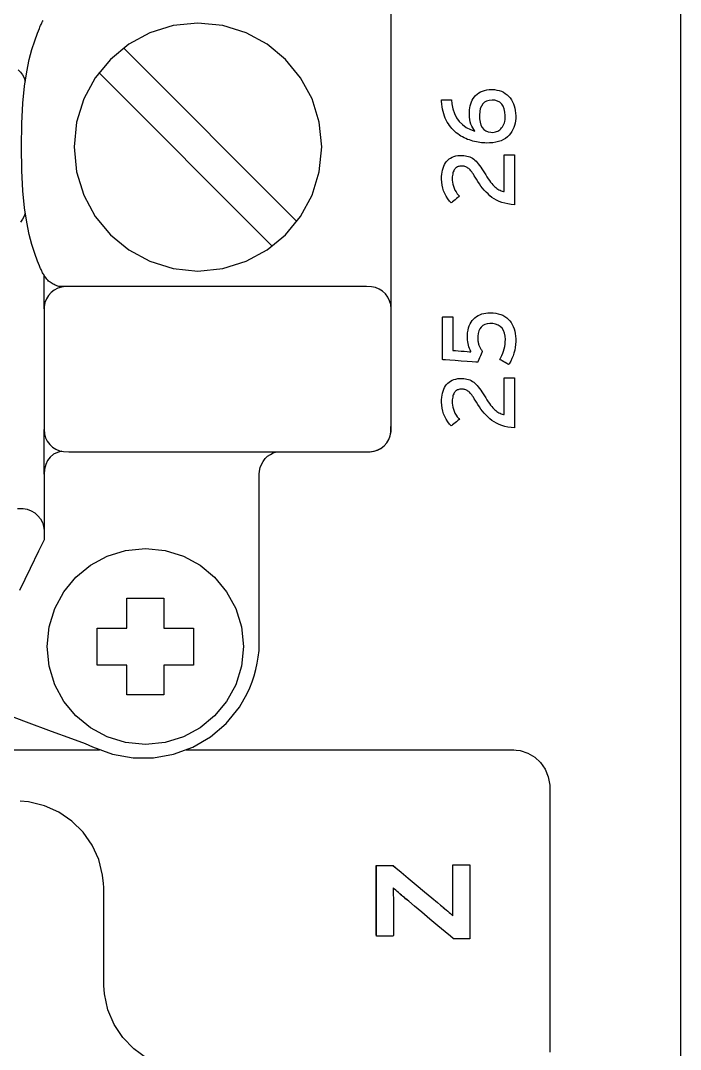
# Model space of a CAD drawing. Extents: x 1 to 47.7, y 0.2 to 33.3.
# Drawn here: x 35.846 to 36.737, y 14.841 to 16.23 of the extents above; entities that cross this region are included whole.
import ezdxf

# ---------------------------------------------------------------- set-up
doc = ezdxf.new("R2010")
doc.units = 0
doc.header["$MEASUREMENT"] = 0
for name, color, linetype in [('1_1__SCREW_TERMINAL_BLOCK_', 7, 'CONTINUOUS'), ('1_2__CONNECTORIZED_RELAY__', 7, 'CONTINUOUS'), ('4_0_____DWG', 7, 'CONTINUOUS')]:
    doc.layers.add(name, color=color, linetype=linetype)

msp = doc.modelspace()

# ---------------------------------------------------------------- linework, layer by layer
at = {"layer": '1_1__SCREW_TERMINAL_BLOCK_'}
msp.add_lwpolyline([(36.0161, 14.8294), (35.9988, 14.8418), (35.9841, 14.8571), (35.9723, 14.8748), (35.9638, 14.8946), (35.959, 14.916), (35.9581, 14.9272), (35.9581, 14.9311), (35.9581, 14.9316), (35.9581, 14.9394), (35.9581, 14.9544), (35.9581, 14.9741), (35.9581, 15.018), (35.9581, 15.0373), (35.9581, 15.0515), (35.9581, 15.0581), (35.9581, 15.0595), (35.9579, 15.0651), (35.9567, 15.0763), (35.9514, 15.0975), (35.9425, 15.117), (35.9303, 15.1344), (35.9152, 15.1494), (35.8977, 15.1614), (35.878, 15.1701), (35.8567, 15.1752), (35.8455, 15.1762)], dxfattribs=at)
at = {"layer": '1_2__CONNECTORIZED_RELAY__'}
msp.add_lwpolyline([(36.4527, 14.9906), (36.4519, 14.9906), (36.4497, 14.9906), (36.4466, 14.9906), (36.4429, 14.9906), (36.439, 14.9906), (36.4355, 14.9906), (36.4326, 14.9906), (36.4307, 14.9906), (36.4301, 14.9907), (36.4265, 14.9938), (36.4193, 14.9998), (36.4096, 15.0079), (36.3987, 15.0171), (36.3877, 15.0263), (36.3778, 15.0347), (36.3702, 15.0411), (36.366, 15.0446), (36.3643, 15.046), (36.3622, 15.0477), (36.3602, 15.0495), (36.3582, 15.0511), (36.3563, 15.0528), (36.3544, 15.0544), (36.3527, 15.056), (36.351, 15.0576), (36.3493, 15.0591), (36.3492, 15.0572), (36.3492, 15.0545), (36.3493, 15.0518), (36.3493, 15.0489), (36.3494, 15.046), (36.3494, 15.043), (36.3494, 15.0398), (36.3495, 15.0366), (36.3495, 15.0337), (36.3495, 15.0319), (36.3495, 15.0278), (36.3495, 15.022), (36.3495, 15.0154), (36.3495, 15.0087), (36.3495, 15.0025), (36.3495, 14.9976), (36.3495, 14.9947), (36.3493, 14.9942), (36.3478, 14.9942), (36.3451, 14.9942), (36.3415, 14.9942), (36.3376, 14.9942), (36.3337, 14.9942), (36.3303, 14.9942), (36.3277, 14.9942), (36.3264, 14.9942), (36.3264, 14.996), (36.3264, 15.0038), (36.3264, 15.0161), (36.3264, 15.0313), (36.3264, 15.0476), (36.3264, 15.0633), (36.3264, 15.0766), (36.3264, 15.0858), (36.3264, 15.0893), (36.3272, 15.0893), (36.3293, 15.0893), (36.3325, 15.0893), (36.3361, 15.0893), (36.34, 15.0893), (36.3435, 15.0893), (36.3464, 15.0893), (36.3482, 15.0893), (36.3489, 15.0891), (36.3525, 15.0861), (36.3597, 15.0802), (36.3694, 15.0721), (36.3803, 15.0631), (36.3913, 15.054), (36.4013, 15.0457), (36.4089, 15.0394), (36.4131, 15.0359), (36.4148, 15.0345), (36.4169, 15.0328), (36.4189, 15.0311), (36.4208, 15.0294), (36.4227, 15.0277), (36.4246, 15.0261), (36.4264, 15.0244), (36.4281, 15.0229), (36.4297, 15.0213), (36.4299, 15.0233), (36.4298, 15.0259), (36.4298, 15.0287), (36.4297, 15.0315), (36.4297, 15.0345), (36.4297, 15.0375), (36.4296, 15.0407), (36.4296, 15.0439), (36.4296, 15.0468), (36.4296, 15.0488), (36.4296, 15.0533), (36.4296, 15.0596), (36.4296, 15.0669), (36.4296, 15.0743), (36.4296, 15.0812), (36.4296, 15.0866), (36.4296, 15.0898), (36.4298, 15.0903), (36.4313, 15.0903), (36.434, 15.0903), (36.4375, 15.0903), (36.4414, 15.0903), (36.4453, 15.0903), (36.4488, 15.0903), (36.4513, 15.0903), (36.4526, 15.0903), (36.4527, 15.0884), (36.4527, 15.0802), (36.4527, 15.0673), (36.4527, 15.0514), (36.4527, 15.0343), (36.4527, 15.0179), (36.4527, 15.0039), (36.4527, 14.9942)], close=True, dxfattribs=at)
at = {"layer": '4_0_____DWG'}
for points in [[(35.8172, 15.2966), (35.8532, 15.2833), (35.887, 15.2709), (35.9148, 15.2607), (35.9329, 15.254), (35.9431, 15.2496), (35.9701, 15.2395), (35.9978, 15.2346), (36.0255, 15.2348), (36.0525, 15.2397), (36.0783, 15.2492), (36.1022, 15.2631), (36.1234, 15.2812), (36.1414, 15.3033), (36.152, 15.3215), (36.1556, 15.3293), (36.1587, 15.3374), (36.1615, 15.3455), (36.1638, 15.3539), (36.1656, 15.3623), (36.1669, 15.3708), (36.1679, 15.3794), (36.1683, 15.3881), (36.1683, 15.3946), (36.1683, 15.4113), (36.1683, 15.4391), (36.1683, 15.4742), (36.1683, 15.5124), (36.1683, 15.5498), (36.1683, 15.5825), (36.1683, 15.6064), (36.1683, 15.6175), (36.1686, 15.6218), (36.1695, 15.6265), (36.1711, 15.6309), (36.1734, 15.6349), (36.1762, 15.6386), (36.1794, 15.6418), (36.1832, 15.6444), (36.1872, 15.6465), (36.1917, 15.6479), (36.1962, 15.6479), (36.2082, 15.6479), (36.2255, 15.6479), (36.2458, 15.6479), (36.2671, 15.6479), (36.2871, 15.6479), (36.3035, 15.6479), (36.3141, 15.6479), (36.3182, 15.648), (36.3235, 15.6487), (36.3285, 15.6503), (36.333, 15.6528), (36.337, 15.656), (36.3404, 15.6599), (36.3431, 15.6643), (36.3451, 15.6693), (36.3461, 15.6746), (36.3463, 15.6899), (36.3463, 15.8125), (36.3463, 16.0398), (36.3463, 16.3369)], [(36.7371, 16.2956), (36.7371, 16.2157), (36.7371, 16.1351), (36.7371, 16.0538), (36.7371, 15.9718), (36.7371, 15.8891), (36.7371, 15.8059), (36.7371, 15.7219), (36.7371, 15.6374), (36.7371, 15.5522), (36.7371, 15.4665), (36.7371, 15.3801), (36.7371, 15.2932), (36.7371, 15.2057), (36.7371, 15.1177), (36.7371, 14.94), (36.7371, 14.7603)], [(35.9068, 15.8708), (35.9053, 15.8708), (35.9037, 15.8708), (35.9021, 15.8709), (35.9005, 15.8709), (35.899, 15.8711), (35.8975, 15.8712), (35.8961, 15.8715), (35.8949, 15.8718), (35.8938, 15.8722), (35.8925, 15.8728), (35.8913, 15.8735), (35.89, 15.8742), (35.8887, 15.875), (35.8874, 15.8759), (35.8862, 15.8767), (35.8849, 15.8775), (35.8837, 15.8783), (35.8825, 15.8796), (35.8815, 15.8809), (35.8805, 15.8821), (35.8795, 15.8834), (35.8787, 15.8846), (35.8779, 15.8859), (35.8771, 15.8871), (35.8764, 15.8883), (35.8757, 15.8896), (35.8751, 15.8907), (35.8745, 15.8918), (35.874, 15.8929), (35.8735, 15.894), (35.873, 15.8951), (35.8725, 15.8963), (35.8719, 15.8976), (35.8713, 15.8991), (35.8688, 15.9054), (35.865, 15.9157), (35.8612, 15.9275), (35.8575, 15.9413), (35.8542, 15.9577), (35.8513, 15.9771), (35.849, 16.0002), (35.8475, 16.0274), (35.847, 16.0593), (35.8475, 16.0911), (35.849, 16.1183), (35.8513, 16.1414), (35.8542, 16.1608), (35.8575, 16.1772), (35.8612, 16.191), (35.865, 16.2028), (35.8688, 16.2131), (35.8713, 16.2194), (35.8719, 16.2209), (35.8725, 16.2222), (35.873, 16.2234), (35.8735, 16.2246), (35.874, 16.2256), (35.8745, 16.2267), (35.8751, 16.2278), (35.8757, 16.2289), (35.8764, 16.2302)], [(36.2192, 15.9589), (35.9849, 16.1932)], [(35.8427, 16.1636), (35.8459, 16.1603), (35.8486, 16.1566), (35.8507, 16.1525), (35.8521, 16.148)], [(36.1857, 15.9255), (35.9515, 16.1598)], [(35.8521, 15.9702), (35.8506, 15.9658), (35.8485, 15.9617), (35.8458, 15.958)], [(35.8776, 15.8408), (35.8776, 15.8863)], [(35.8776, 15.6324), (35.8776, 15.6779)], [(35.9018, 15.6485), (35.8958, 15.6471), (35.8905, 15.6445), (35.886, 15.6408), (35.8824, 15.6361), (35.8798, 15.6306), (35.8781, 15.6245), (35.8776, 15.6178), (35.8776, 15.6136), (35.8776, 15.6027), (35.8776, 15.5877), (35.8776, 15.5715), (35.8776, 15.5565), (35.8776, 15.5456), (35.8776, 15.5414)], [(35.8776, 15.6178), (35.8776, 15.6324)], [(35.8419, 15.5714), (35.8493, 15.5712), (35.855, 15.5702), (35.8604, 15.5682), (35.8652, 15.5653), (35.8694, 15.5616), (35.8728, 15.5573), (35.8754, 15.5524), (35.877, 15.5471), (35.8776, 15.5414), (35.8776, 15.5409), (35.8776, 15.5396), (35.8776, 15.5378), (35.8776, 15.5357), (35.8776, 15.5336), (35.8776, 15.5316), (35.8776, 15.53), (35.8776, 15.5291), (35.8767, 15.5272), (35.8702, 15.5137), (35.8588, 15.4902), (35.8444, 15.4604)], [(35.9894, 15.36), (35.9491, 15.36), (35.9491, 15.4099), (35.9894, 15.4099), (35.9894, 15.4501), (36.0393, 15.4501), (36.0393, 15.4099), (36.0793, 15.4099), (36.0793, 15.36), (36.0393, 15.36), (36.0393, 15.3198), (35.9894, 15.3198), (35.9894, 15.36)], [(35.8329, 15.2454), (35.8507, 15.2454), (35.8672, 15.2454), (35.8825, 15.2454), (35.8964, 15.2454), (35.909, 15.2454), (35.9201, 15.2454), (35.9297, 15.2454), (35.9377, 15.2454), (35.9441, 15.2454), (35.9487, 15.2454), (35.9515, 15.2454), (35.9525, 15.2454)], [(36.0697, 15.2454), (36.0701, 15.2454), (36.0713, 15.2454), (36.0759, 15.2454), (36.0833, 15.2454), (36.0934, 15.2454), (36.1057, 15.2454), (36.1202, 15.2454), (36.1366, 15.2454), (36.1547, 15.2454), (36.1741, 15.2454), (36.1948, 15.2454), (36.2165, 15.2454), (36.2388, 15.2454), (36.3312, 15.2454), (36.3758, 15.2454), (36.397, 15.2454), (36.417, 15.2454), (36.4357, 15.2454), (36.4529, 15.2454), (36.4682, 15.2454), (36.4816, 15.2454), (36.4927, 15.2454), (36.5013, 15.2454), (36.5072, 15.2454), (36.5091, 15.2454), (36.5102, 15.2454), (36.5107, 15.2454), (36.5121, 15.2454), (36.515, 15.2452), (36.5206, 15.2444), (36.5311, 15.241), (36.5404, 15.2355), (36.5483, 15.2282), (36.5545, 15.2193), (36.5586, 15.2091), (36.5605, 15.198), (36.5605, 15.1949), (36.5605, 15.1929), (36.5605, 15.1894), (36.5605, 15.1845), (36.5605, 15.1782), (36.5605, 15.1705), (36.5605, 15.1614), (36.5605, 15.1509), (36.5605, 15.1391), (36.5605, 15.1259), (36.5605, 15.1114), (36.5605, 15.0955), (36.5605, 15.0784), (36.5605, 15.0599), (36.5605, 15.0402), (36.5605, 15.0191), (36.5605, 14.9969), (36.5605, 14.9733), (36.5605, 14.9486), (36.5605, 14.9226), (36.5605, 14.8954), (36.5605, 14.867), (36.5605, 14.8375)]]:
    msp.add_lwpolyline(points, dxfattribs=at)
for points in [[(36.0855, 15.8919), (36.1192, 15.8953), (36.1506, 15.9051), (36.1789, 15.9205), (36.2037, 15.9409), (36.2241, 15.9657), (36.2395, 15.9941), (36.2492, 16.0256), (36.2526, 16.0593), (36.2492, 16.093), (36.2395, 16.1244), (36.2241, 16.1528), (36.2037, 16.1776), (36.1789, 16.198), (36.1506, 16.2134), (36.1192, 16.2232), (36.0855, 16.2266), (36.0518, 16.2232), (36.0204, 16.2134), (35.992, 16.198), (35.9672, 16.1776), (35.9467, 16.1528), (35.9312, 16.1244), (35.9215, 16.093), (35.9181, 16.0593), (35.9215, 16.0256), (35.9312, 15.9941), (35.9467, 15.9657), (35.9672, 15.9409), (35.992, 15.9205), (36.0204, 15.9051), (36.0518, 15.8953)], [(36.4823, 16.1369), (36.4858, 16.1367), (36.4892, 16.1362), (36.4923, 16.1355), (36.4953, 16.1345), (36.498, 16.1332), (36.5005, 16.1317), (36.5029, 16.1299), (36.505, 16.1279), (36.5069, 16.1255), (36.5087, 16.1231), (36.5102, 16.1204), (36.5115, 16.1176), (36.5126, 16.1147), (36.5134, 16.1116), (36.514, 16.1084), (36.5145, 16.105), (36.5147, 16.1014), (36.5146, 16.0979), (36.5144, 16.0946), (36.5138, 16.0914), (36.5131, 16.0883), (36.5121, 16.0854), (36.5108, 16.0827), (36.5093, 16.08), (36.5076, 16.0775), (36.5056, 16.0751), (36.5034, 16.0729), (36.5008, 16.0709), (36.498, 16.0692), (36.4949, 16.0678), (36.4915, 16.0666), (36.4877, 16.0657), (36.4837, 16.0651), (36.4794, 16.0647), (36.4754, 16.0646), (36.4731, 16.0647), (36.4708, 16.0648), (36.4686, 16.065), (36.4662, 16.0653), (36.4639, 16.0657), (36.4615, 16.0662), (36.4591, 16.0667), (36.4567, 16.0673), (36.4543, 16.068), (36.452, 16.0688), (36.4496, 16.0696), (36.4473, 16.0706), (36.4451, 16.0717), (36.4429, 16.0728), (36.4406, 16.0741), (36.4385, 16.0754), (36.4363, 16.0769), (36.4343, 16.0785), (36.4323, 16.0802), (36.4304, 16.0821), (36.4285, 16.0841), (36.4268, 16.0861), (36.4251, 16.0883), (36.4236, 16.0906), (36.4221, 16.093), (36.4207, 16.0955), (36.4194, 16.0982), (36.4183, 16.101), (36.4173, 16.104), (36.4164, 16.1071), (36.4157, 16.1103), (36.4152, 16.1137), (36.4147, 16.1173), (36.4145, 16.121), (36.4145, 16.123), (36.4154, 16.123), (36.417, 16.123), (36.4192, 16.123), (36.4215, 16.123), (36.4238, 16.123), (36.4258, 16.123), (36.4273, 16.123), (36.428, 16.123), (36.4285, 16.1174), (36.4298, 16.1106), (36.4318, 16.1044), (36.4346, 16.0988), (36.4382, 16.0939), (36.4426, 16.0895), (36.4477, 16.0858), (36.4536, 16.0827), (36.4596, 16.0806), (36.4579, 16.0827), (36.4565, 16.085), (36.4552, 16.0876), (36.4541, 16.0903), (36.4533, 16.0931), (36.4527, 16.0962), (36.4522, 16.0995), (36.452, 16.103), (36.452, 16.1064), (36.4521, 16.1094), (36.4525, 16.1122), (36.4531, 16.115), (36.4538, 16.1176), (36.4548, 16.1201), (36.4559, 16.1225), (36.4572, 16.1248), (36.4588, 16.1269), (36.4605, 16.129), (36.4625, 16.1308), (36.4647, 16.1323), (36.4671, 16.1337), (36.4697, 16.1348), (36.4725, 16.1356), (36.4756, 16.1363), (36.4788, 16.1367)], [(36.4826, 16.1226), (36.4787, 16.1222), (36.4753, 16.1212), (36.4724, 16.1196), (36.47, 16.1174), (36.4682, 16.1145), (36.4668, 16.1111), (36.466, 16.107), (36.4656, 16.1023), (36.4658, 16.0972), (36.4665, 16.0927), (36.4676, 16.0888), (36.4693, 16.0856), (36.4715, 16.083), (36.4742, 16.0811), (36.4774, 16.0798), (36.4811, 16.0791), (36.4838, 16.079), (36.4855, 16.0792), (36.4872, 16.0796), (36.4888, 16.0801), (36.4903, 16.0807), (36.4917, 16.0816), (36.4931, 16.0826), (36.4944, 16.0837), (36.4956, 16.0851), (36.4968, 16.0866), (36.4978, 16.0882), (36.4986, 16.09), (36.4993, 16.0919), (36.4999, 16.0939), (36.5003, 16.0962), (36.5005, 16.0985), (36.5005, 16.1016), (36.5001, 16.1065), (36.4992, 16.1107), (36.4977, 16.1143), (36.4957, 16.1173), (36.4932, 16.1196), (36.4902, 16.1213), (36.4866, 16.1223)], [(36.5131, 15.9814), (36.5085, 15.9818), (36.504, 15.9824), (36.4998, 15.9833), (36.4959, 15.9844), (36.4922, 15.9857), (36.4887, 15.9873), (36.4855, 15.9891), (36.4825, 15.9912), (36.4797, 15.9934), (36.4772, 15.9959), (36.4747, 15.9984), (36.4722, 16.0011), (36.4699, 16.0038), (36.4677, 16.0066), (36.4656, 16.0096), (36.4636, 16.0126), (36.4616, 16.0158), (36.46, 16.0185), (36.4587, 16.0205), (36.4575, 16.0224), (36.4563, 16.0241), (36.4552, 16.0257), (36.4541, 16.0271), (36.4531, 16.0283), (36.452, 16.0293), (36.4511, 16.0302), (36.4501, 16.0309), (36.4491, 16.0316), (36.4481, 16.0321), (36.4471, 16.0325), (36.4461, 16.0329), (36.445, 16.0332), (36.444, 16.0334), (36.4429, 16.0335), (36.4418, 16.0336), (36.4405, 16.0335), (36.4392, 16.0334), (36.438, 16.0331), (36.4369, 16.0328), (36.4358, 16.0323), (36.4348, 16.0317), (36.4339, 16.0311), (36.433, 16.0303), (36.4323, 16.0294), (36.4315, 16.0283), (36.4309, 16.0271), (36.4303, 16.0258), (36.4299, 16.0243), (36.4295, 16.0227), (36.4292, 16.0209), (36.429, 16.019), (36.4289, 16.017), (36.4289, 16.0146), (36.4292, 16.0117), (36.4297, 16.0089), (36.4304, 16.0062), (36.4314, 16.0036), (36.4326, 16.001), (36.4341, 15.9986), (36.4357, 15.9961), (36.4377, 15.9938), (36.4385, 15.9927), (36.4377, 15.992), (36.4363, 15.9909), (36.4346, 15.9896), (36.4327, 15.988), (36.4309, 15.9865), (36.4293, 15.9852), (36.4281, 15.9843), (36.4276, 15.9838), (36.4253, 15.9863), (36.4228, 15.9895), (36.4206, 15.9929), (36.4188, 15.9965), (36.4172, 16.0001), (36.416, 16.0039), (36.4152, 16.0078), (36.4146, 16.0118), (36.4144, 16.016), (36.4145, 16.0193), (36.4147, 16.0224), (36.4151, 16.0254), (36.4157, 16.0282), (36.4164, 16.0309), (36.4174, 16.0333), (36.4184, 16.0356), (36.4197, 16.0378), (36.4211, 16.0398), (36.4227, 16.0415), (36.4246, 16.0431), (36.4266, 16.0444), (36.4287, 16.0456), (36.4311, 16.0465), (36.4336, 16.0472), (36.4363, 16.0476), (36.4392, 16.0479), (36.442, 16.0479), (36.4444, 16.0478), (36.4466, 16.0475), (36.4488, 16.0471), (36.4508, 16.0465), (36.4528, 16.0458), (36.4546, 16.045), (36.4563, 16.044), (36.4579, 16.0428), (36.4594, 16.0415), (36.461, 16.04), (36.4625, 16.0383), (36.4641, 16.0365), (36.4657, 16.0344), (36.4673, 16.0322), (36.469, 16.0299), (36.4706, 16.0273), (36.4723, 16.0246), (36.4741, 16.0217), (36.4758, 16.019), (36.4775, 16.0165), (36.4791, 16.0141), (36.4807, 16.012), (36.4822, 16.0101), (36.4836, 16.0084), (36.4851, 16.0069), (36.4864, 16.0056), (36.4878, 16.0044), (36.4892, 16.0034), (36.4906, 16.0024), (36.492, 16.0016), (36.4935, 16.0008), (36.495, 16.0002), (36.4965, 15.9997), (36.498, 15.9993), (36.499, 15.9992), (36.499, 16.0021), (36.499, 16.0077), (36.499, 16.0151), (36.499, 16.0235), (36.499, 16.0319), (36.499, 16.0394), (36.499, 16.0453), (36.499, 16.0485), (36.4992, 16.0489), (36.5002, 16.0489), (36.5019, 16.0489), (36.5041, 16.0489), (36.5065, 16.0489), (36.5088, 16.0489), (36.5109, 16.0489), (36.5124, 16.0489), (36.5131, 16.0489), (36.5131, 16.0474), (36.5131, 16.0417), (36.5131, 16.0329), (36.5131, 16.0221), (36.5131, 16.0106), (36.5131, 15.9996), (36.5131, 15.9903), (36.5131, 15.9838)], [(35.9068, 15.8708), (35.9012, 15.8702), (35.896, 15.8687), (35.8913, 15.8662), (35.8871, 15.8629), (35.8835, 15.8589), (35.8807, 15.8543), (35.8787, 15.8492), (35.8777, 15.8437), (35.8776, 15.8392), (35.8776, 15.8274), (35.8776, 15.8068), (35.8776, 15.7807), (35.8776, 15.7522), (35.8776, 15.7245), (35.8776, 15.7007), (35.8776, 15.6842), (35.8776, 15.6779), (35.8781, 15.6722), (35.8796, 15.6669), (35.882, 15.662), (35.8852, 15.6577), (35.8891, 15.6541), (35.8936, 15.6512), (35.8986, 15.6491), (35.904, 15.6481), (35.9109, 15.6479), (35.9406, 15.6479), (35.9924, 15.6479), (36.0582, 15.6479), (36.13, 15.6479), (36.1998, 15.6479), (36.2596, 15.6479), (36.3014, 15.6479), (36.3171, 15.6479), (36.3226, 15.6485), (36.3278, 15.65), (36.3326, 15.6525), (36.3368, 15.6558), (36.3404, 15.6598), (36.3432, 15.6644), (36.3451, 15.6695), (36.3462, 15.6751), (36.3463, 15.6796), (36.3463, 15.6914), (36.3463, 15.7119), (36.3463, 15.738), (36.3463, 15.7665), (36.3463, 15.7943), (36.3463, 15.818), (36.3463, 15.8346), (36.3463, 15.8408), (36.3458, 15.8465), (36.3443, 15.8518), (36.3419, 15.8567), (36.3387, 15.861), (36.3348, 15.8647), (36.3303, 15.8676), (36.3253, 15.8696), (36.3199, 15.8706), (36.313, 15.8708), (36.2833, 15.8708), (36.2315, 15.8708), (36.1657, 15.8708), (36.0939, 15.8708), (36.024, 15.8708), (35.9643, 15.8708), (35.9225, 15.8708)], [(36.4801, 15.8355), (36.484, 15.8354), (36.4877, 15.835), (36.4911, 15.8343), (36.4943, 15.8333), (36.4972, 15.8321), (36.4999, 15.8307), (36.5024, 15.8289), (36.5046, 15.8269), (36.5066, 15.8247), (36.5084, 15.8223), (36.51, 15.8197), (36.5113, 15.8169), (36.5124, 15.814), (36.5133, 15.8108), (36.514, 15.8076), (36.5144, 15.8041), (36.5146, 15.8005), (36.5147, 15.7966), (36.5144, 15.7926), (36.5139, 15.7887), (36.5132, 15.7849), (36.5122, 15.7811), (36.511, 15.7774), (36.5095, 15.7738), (36.5078, 15.7702), (36.5058, 15.7667), (36.5049, 15.7657), (36.5039, 15.7662), (36.5024, 15.7671), (36.5005, 15.7682), (36.4985, 15.7693), (36.4965, 15.7705), (36.4948, 15.7714), (36.4936, 15.7721), (36.493, 15.7724), (36.4945, 15.775), (36.4959, 15.778), (36.4971, 15.7809), (36.4982, 15.7839), (36.499, 15.7869), (36.4997, 15.79), (36.5002, 15.793), (36.5005, 15.7961), (36.5006, 15.7994), (36.5002, 15.8041), (36.4993, 15.8082), (36.498, 15.8118), (36.4961, 15.8148), (36.4937, 15.8172), (36.4909, 15.819), (36.4875, 15.8203), (36.4836, 15.821), (36.4795, 15.8211), (36.4759, 15.8206), (36.4728, 15.8197), (36.4701, 15.8182), (36.4679, 15.8163), (36.4661, 15.8139), (36.4648, 15.8111), (36.4639, 15.8077), (36.4635, 15.8039), (36.4634, 15.8013), (36.4635, 15.8001), (36.4635, 15.7988), (36.4636, 15.7976), (36.4638, 15.7964), (36.464, 15.7952), (36.4642, 15.7941), (36.4645, 15.7931), (36.4648, 15.792), (36.4652, 15.7911), (36.4656, 15.7901), (36.4661, 15.7891), (36.4666, 15.7882), (36.4671, 15.7873), (36.4677, 15.7864), (36.4683, 15.7855), (36.4689, 15.7847), (36.4695, 15.7839), (36.4693, 15.7833), (36.4687, 15.7819), (36.4679, 15.7798), (36.4669, 15.7773), (36.4658, 15.7748), (36.4649, 15.7724), (36.4641, 15.7704), (36.4635, 15.7691), (36.4633, 15.7688), (36.4609, 15.769), (36.4558, 15.7693), (36.4489, 15.7698), (36.441, 15.7703), (36.433, 15.7709), (36.4257, 15.7714), (36.4199, 15.7718), (36.4165, 15.772), (36.4159, 15.7725), (36.4159, 15.7762), (36.4159, 15.783), (36.4159, 15.7918), (36.4159, 15.8015), (36.4159, 15.8112), (36.4159, 15.8198), (36.4159, 15.8263), (36.4159, 15.8296), (36.4162, 15.8299), (36.4172, 15.8299), (36.419, 15.8299), (36.4212, 15.8299), (36.4235, 15.8299), (36.4258, 15.8299), (36.4278, 15.8299), (36.4292, 15.8299), (36.4298, 15.8299), (36.4298, 15.8286), (36.4298, 15.8245), (36.4298, 15.8184), (36.4298, 15.8111), (36.4298, 15.8034), (36.4298, 15.7961), (36.4298, 15.79), (36.4298, 15.7859), (36.4298, 15.7846), (36.4309, 15.7846), (36.4334, 15.7844), (36.4369, 15.7841), (36.4409, 15.7838), (36.4451, 15.7835), (36.449, 15.7832), (36.4521, 15.783), (36.454, 15.7828), (36.4541, 15.7834), (36.4531, 15.7853), (36.4522, 15.7873), (36.4514, 15.7894), (36.4508, 15.7916), (36.4503, 15.794), (36.4499, 15.7965), (36.4496, 15.7991), (36.4495, 15.8019), (36.4495, 15.8051), (36.4497, 15.8086), (36.4502, 15.8119), (36.4509, 15.815), (36.4518, 15.8178), (36.453, 15.8205), (36.4543, 15.8229), (36.4559, 15.8251), (36.4576, 15.8271), (36.4596, 15.8289), (36.4617, 15.8304), (36.4639, 15.8318), (36.4663, 15.8329), (36.4688, 15.8339), (36.4714, 15.8346), (36.4742, 15.8351), (36.4771, 15.8354)], [(36.5131, 15.6803), (36.5085, 15.6807), (36.504, 15.6813), (36.4998, 15.6822), (36.4959, 15.6833), (36.4922, 15.6847), (36.4887, 15.6863), (36.4855, 15.6881), (36.4825, 15.6901), (36.4797, 15.6924), (36.4772, 15.6948), (36.4747, 15.6974), (36.4722, 15.7), (36.4699, 15.7028), (36.4677, 15.7056), (36.4656, 15.7085), (36.4636, 15.7116), (36.4616, 15.7147), (36.46, 15.7175), (36.4587, 15.7195), (36.4575, 15.7214), (36.4563, 15.7231), (36.4552, 15.7246), (36.4541, 15.726), (36.4531, 15.7272), (36.452, 15.7283), (36.4511, 15.7292), (36.4501, 15.7299), (36.4491, 15.7305), (36.4481, 15.731), (36.4471, 15.7315), (36.4461, 15.7319), (36.445, 15.7321), (36.444, 15.7324), (36.4429, 15.7325), (36.4418, 15.7325), (36.4405, 15.7325), (36.4392, 15.7323), (36.438, 15.7321), (36.4369, 15.7317), (36.4358, 15.7313), (36.4348, 15.7307), (36.4339, 15.73), (36.433, 15.7292), (36.4323, 15.7284), (36.4315, 15.7273), (36.4309, 15.7261), (36.4303, 15.7247), (36.4299, 15.7233), (36.4295, 15.7216), (36.4292, 15.7199), (36.429, 15.718), (36.4289, 15.7159), (36.4289, 15.7135), (36.4292, 15.7107), (36.4297, 15.7079), (36.4304, 15.7052), (36.4314, 15.7026), (36.4326, 15.7), (36.4341, 15.6975), (36.4357, 15.6951), (36.4377, 15.6928), (36.4385, 15.6916), (36.4377, 15.691), (36.4363, 15.6899), (36.4346, 15.6885), (36.4327, 15.687), (36.4309, 15.6855), (36.4293, 15.6842), (36.4281, 15.6832), (36.4276, 15.6828), (36.4253, 15.6852), (36.4228, 15.6885), (36.4206, 15.6919), (36.4188, 15.6954), (36.4172, 15.6991), (36.416, 15.7029), (36.4152, 15.7067), (36.4146, 15.7108), (36.4144, 15.7149), (36.4145, 15.7182), (36.4147, 15.7214), (36.4151, 15.7244), (36.4157, 15.7272), (36.4164, 15.7298), (36.4174, 15.7323), (36.4184, 15.7346), (36.4197, 15.7367), (36.4211, 15.7387), (36.4227, 15.7405), (36.4246, 15.742), (36.4266, 15.7434), (36.4287, 15.7445), (36.4311, 15.7454), (36.4336, 15.7461), (36.4363, 15.7466), (36.4392, 15.7468), (36.442, 15.7469), (36.4444, 15.7467), (36.4466, 15.7465), (36.4488, 15.746), (36.4508, 15.7455), (36.4528, 15.7448), (36.4546, 15.7439), (36.4563, 15.7429), (36.4579, 15.7418), (36.4594, 15.7405), (36.461, 15.7389), (36.4625, 15.7373), (36.4641, 15.7354), (36.4657, 15.7334), (36.4673, 15.7312), (36.469, 15.7288), (36.4706, 15.7263), (36.4723, 15.7236), (36.4741, 15.7207), (36.4758, 15.7179), (36.4775, 15.7154), (36.4791, 15.7131), (36.4807, 15.711), (36.4822, 15.7091), (36.4836, 15.7074), (36.4851, 15.7059), (36.4864, 15.7045), (36.4878, 15.7034), (36.4892, 15.7023), (36.4906, 15.7014), (36.492, 15.7005), (36.4935, 15.6998), (36.495, 15.6992), (36.4965, 15.6986), (36.498, 15.6982), (36.499, 15.6982), (36.499, 15.7011), (36.499, 15.7067), (36.499, 15.7141), (36.499, 15.7224), (36.499, 15.7308), (36.499, 15.7384), (36.499, 15.7442), (36.499, 15.7475), (36.4992, 15.7479), (36.5002, 15.7479), (36.5019, 15.7479), (36.5041, 15.7479), (36.5065, 15.7479), (36.5088, 15.7479), (36.5109, 15.7479), (36.5124, 15.7479), (36.5131, 15.7479), (36.5131, 15.7464), (36.5131, 15.7407), (36.5131, 15.7318), (36.5131, 15.7211), (36.5131, 15.7096), (36.5131, 15.6986), (36.5131, 15.6892), (36.5131, 15.6827)], [(36.0144, 15.5174), (36.0411, 15.5147), (36.0659, 15.507), (36.0884, 15.4948), (36.108, 15.4786), (36.1242, 15.459), (36.1364, 15.4365), (36.1442, 15.4116), (36.1468, 15.3849), (36.1442, 15.3583), (36.1364, 15.3334), (36.1242, 15.3109), (36.108, 15.2913), (36.0884, 15.2751), (36.0659, 15.2629), (36.0411, 15.2552), (36.0144, 15.2525), (35.9877, 15.2552), (35.9628, 15.2629), (35.9403, 15.2751), (35.9207, 15.2913), (35.9045, 15.3109), (35.8923, 15.3334), (35.8846, 15.3583), (35.8819, 15.3849), (35.8846, 15.4116), (35.8923, 15.4365), (35.9045, 15.459), (35.9207, 15.4786), (35.9403, 15.4948), (35.9628, 15.507), (35.9877, 15.5147)], [(36.4527, 14.9906), (36.4519, 14.9906), (36.4497, 14.9906), (36.4465, 14.9906), (36.4429, 14.9906), (36.439, 14.9906), (36.4354, 14.9906), (36.4325, 14.9906), (36.4307, 14.9906), (36.4301, 14.9908), (36.4265, 14.9938), (36.4192, 14.9999), (36.4096, 15.008), (36.3987, 15.0171), (36.3877, 15.0264), (36.3778, 15.0347), (36.3701, 15.0411), (36.3659, 15.0446), (36.3643, 15.046), (36.3622, 15.0477), (36.3601, 15.0495), (36.3582, 15.0512), (36.3563, 15.0528), (36.3544, 15.0544), (36.3527, 15.056), (36.3509, 15.0576), (36.3493, 15.0591), (36.3491, 15.0572), (36.3492, 15.0545), (36.3493, 15.0518), (36.3493, 15.049), (36.3494, 15.046), (36.3494, 15.043), (36.3494, 15.0399), (36.3494, 15.0366), (36.3494, 15.0338), (36.3494, 15.0319), (36.3494, 15.0278), (36.3494, 15.0221), (36.3494, 15.0155), (36.3494, 15.0087), (36.3494, 15.0025), (36.3494, 14.9976), (36.3494, 14.9947), (36.3493, 14.9942), (36.3478, 14.9942), (36.3451, 14.9942), (36.3415, 14.9942), (36.3376, 14.9942), (36.3337, 14.9942), (36.3303, 14.9942), (36.3277, 14.9942), (36.3264, 14.9942), (36.3263, 14.996), (36.3263, 15.0038), (36.3263, 15.0161), (36.3263, 15.0313), (36.3263, 15.0476), (36.3263, 15.0633), (36.3263, 15.0766), (36.3263, 15.0859), (36.3263, 15.0893), (36.3271, 15.0893), (36.3293, 15.0893), (36.3324, 15.0893), (36.3361, 15.0893), (36.3399, 15.0893), (36.3435, 15.0893), (36.3464, 15.0893), (36.3482, 15.0893), (36.3489, 15.0892), (36.3525, 15.0862), (36.3597, 15.0802), (36.3694, 15.0722), (36.3803, 15.0631), (36.3913, 15.054), (36.4012, 15.0458), (36.4089, 15.0394), (36.4131, 15.0359), (36.4148, 15.0345), (36.4168, 15.0328), (36.4189, 15.0311), (36.4208, 15.0294), (36.4227, 15.0277), (36.4246, 15.0261), (36.4263, 15.0245), (36.4281, 15.0229), (36.4297, 15.0213), (36.4299, 15.0233), (36.4298, 15.026), (36.4297, 15.0287), (36.4297, 15.0316), (36.4297, 15.0345), (36.4296, 15.0375), (36.4296, 15.0407), (36.4296, 15.0439), (36.4296, 15.0468), (36.4296, 15.0488), (36.4296, 15.0534), (36.4296, 15.0597), (36.4296, 15.0669), (36.4296, 15.0744), (36.4296, 15.0812), (36.4296, 15.0866), (36.4296, 15.0898), (36.4298, 15.0903), (36.4313, 15.0903), (36.434, 15.0903), (36.4375, 15.0903), (36.4414, 15.0903), (36.4453, 15.0903), (36.4487, 15.0903), (36.4513, 15.0903), (36.4526, 15.0903), (36.4527, 15.0884), (36.4527, 15.0802), (36.4527, 15.0673), (36.4527, 15.0514), (36.4527, 15.0343), (36.4527, 15.0179), (36.4527, 15.0039), (36.4527, 14.9942)]]:
    msp.add_lwpolyline(points, close=True, dxfattribs=at)

doc.saveas('drawing.dxf')
